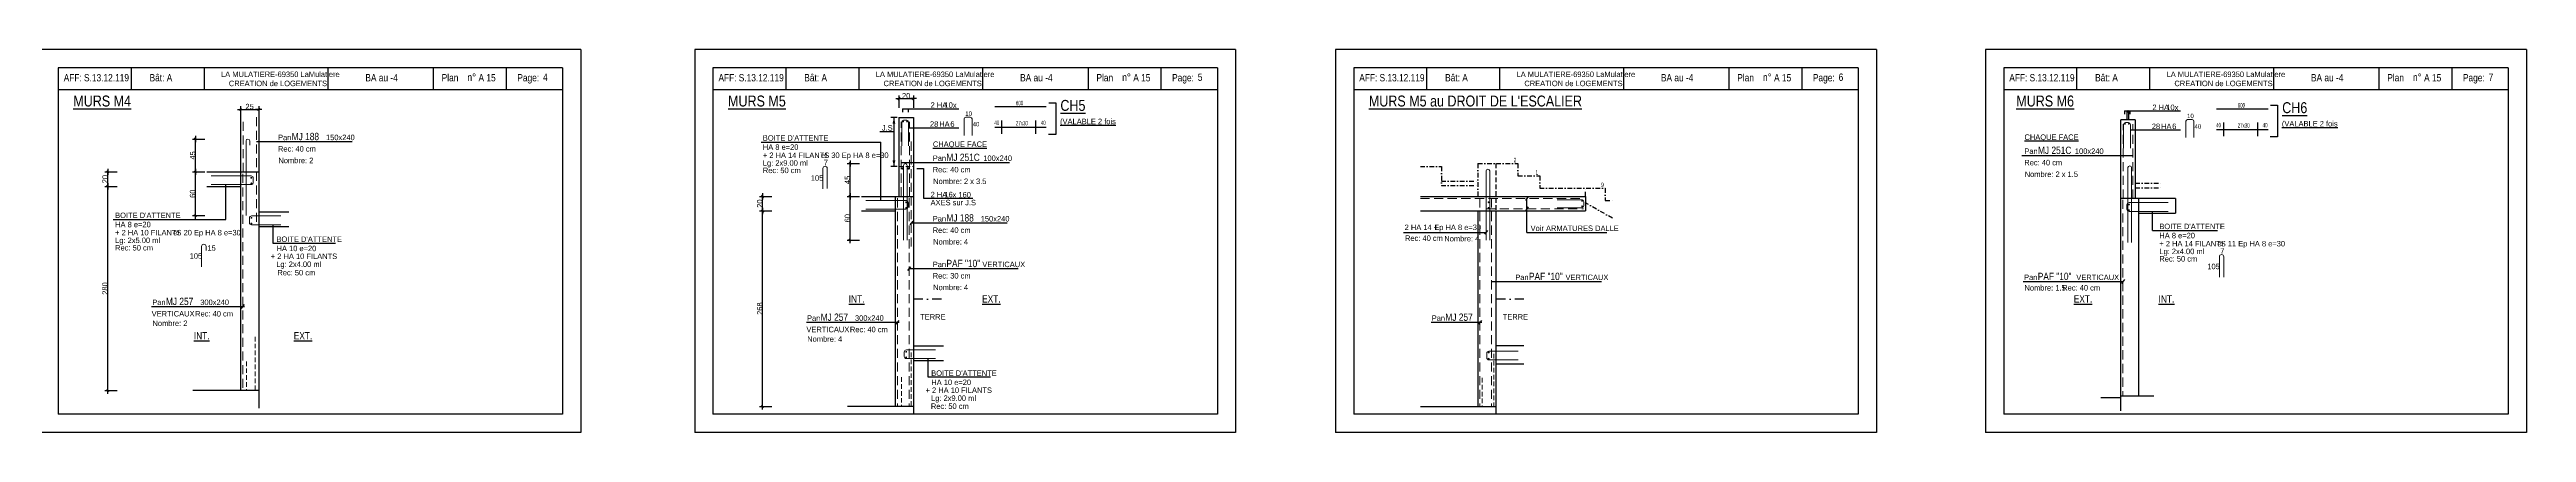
# Model space of a CAD drawing. Header units: metres. Extents: x -9927 to 45032, y -190416 to 12166.
# Drawn here: x 4442 to 11242, y -140200 to -139150 of the extents above; entities that cross this region are included whole.
import ezdxf
from ezdxf.enums import TextEntityAlignment as Align

# ---------------------------------------------------------------- set-up
doc = ezdxf.new("R2010")
doc.units = ezdxf.units.M
doc.header["$PDMODE"] = 65
for name, pattern in [('CACHE2', [0.1875, 0.125, -0.0625]), ('CACHEx2', [19.05, 12.7, -6.35]), ('TIRETPTX2', [50.8, 25.4, -12.7, 0, -12.7])]:
    doc.linetypes.add(name, pattern=pattern)
for name, color, linetype in [('01_cote_gen', 4, 'Continuous'), ('01_fenetres', 171, 'Continuous'), ('01_linteaux', 3, 'Continuous'), ('01_murs_coup', 5, 'Continuous'), ('01_poch_BN', 9, 'Continuous'), ('01_sem', 42, 'Continuous'), ('01_texte', 230, 'Continuous'), ('AA_COTES', 2, 'Continuous')]:
    doc.layers.add(name, color=color, linetype=linetype)
doc.styles.add('ARIAL NA', font='ARIALN.TTF')
doc.styles.add('STYLE2', font='ARIALN.TTF')
doc.dimstyles.new('JB25', dxfattribs={"dimscale": 0.1, "dimtxt": 150, "dimasz": 17, "dimexe": 0.1, "dimexo": 0.1, "dimgap": 0.09, "dimtad": 1, "dimdec": 1, "dimlfac": 0.5, "dimdsep": 46, "dimtxsty": 'STYLE2', "dimblk1": 'BOND_G', "dimblk2": 'BOND_D', "dimsah": 1, "dimcen": 1.5, "dimdle": 0.01, "dimse1": 1, "dimse2": 1, "dimclrd": 4, "dimclre": 2, "dimclrt": 5, "dimadec": 0, "dimazin": 0, "dimtfac": 2.333333, "dimtdec": 1, "dimtix": 1, "dimtmove": 2, "dimatfit": 3, "dimldrblk": 'BOND_G', "dimfxl": 1, "dimtolj": 1, "dimtzin": 0, "dimarcsym": 0})

# ---------------------------------------------------------------- blocks, each defined once
blk = doc.blocks.new('BOND_G')
at = {"layer": 'AA_COTES', "color": 0}
for p, q in [((5, 0), (-5, 0)), ((1.8, 1.8), (-1.8, -1.8)), ((0, -5), (0, 15))]:
    blk.add_line(p, q, dxfattribs=at)
blk = doc.blocks.new('BOND_D')
at = {"layer": 'AA_COTES', "color": 0}
for p, q in [((5, 0), (-5, 0)), ((-1.8, -1.8), (1.8, 1.8)), ((0, 5), (0, -15))]:
    blk.add_line(p, q, dxfattribs=at)
blk = doc.blocks.new('*D1268')
at = {"layer": '01_cote_gen', "color": 4, "lineweight": -2, "transparency": 16777216}
blk.add_line((4602.5, -139523.4), (4602.5, -139486.8), dxfattribs=at)
at = {"layer": 'DEFPOINTS', "color": 0, "lineweight": 0, "transparency": 16777216}
for p in [(4602.5, -139485.1), (4628, -139485.1), (4628, -139525.1)]:
    blk.add_point(p, dxfattribs=at)
at = {"layer": '01_cote_gen', "color": 4, "lineweight": -2, "transparency": 16777216, "xscale": 1.7, "yscale": 1.7, "zscale": 1.7}
for name, p, rotation in [('BOND_D', (4602.5, -139485.1), 90), ('BOND_G', (4602.5, -139525.1), 270)]:
    blk.add_blockref(name, p, dxfattribs=dict(at, rotation=rotation))
at = {"layer": '01_cote_gen', "color": 5, "lineweight": 0, "transparency": 16777216, "insert": (4594.9, -139505.1), "char_height": 15, "attachment_point": 5, "rotation": 90, "style": 'STYLE2'}
blk.add_mtext('\\A1;20', dxfattribs=at)
blk = doc.blocks.new('*D1269')
at = {"layer": '01_cote_gen', "color": 4, "lineweight": -2, "transparency": 16777216}
blk.add_line((4843, -139483.4), (4843, -139396.8), dxfattribs=at)
at = {"layer": 'DEFPOINTS', "color": 0, "lineweight": 0, "transparency": 16777216}
for p in [(4843, -139395.1), (4972.7, -139395.1), (4936.1, -139485.1)]:
    blk.add_point(p, dxfattribs=at)
at = {"layer": '01_cote_gen', "color": 4, "lineweight": -2, "transparency": 16777216, "xscale": 1.7, "yscale": 1.7, "zscale": 1.7}
for name, p, rotation in [('BOND_D', (4843, -139395.1), 90), ('BOND_G', (4843, -139485.1), 270)]:
    blk.add_blockref(name, p, dxfattribs=dict(at, rotation=rotation))
at = {"layer": '01_cote_gen', "color": 5, "lineweight": 0, "transparency": 16777216, "insert": (4835.4, -139440.1), "char_height": 15, "attachment_point": 5, "rotation": 90, "style": 'STYLE2'}
blk.add_mtext('\\A1;45', dxfattribs=at)
blk = doc.blocks.new('*D1270')
at = {"layer": '01_cote_gen', "color": 4, "lineweight": -2, "transparency": 16777216}
blk.add_line((4968.4, -139313.8), (5015, -139313.8), dxfattribs=at)
at = {"layer": 'DEFPOINTS', "color": 0, "lineweight": 0, "transparency": 16777216}
for p in [(4966.7, -139314.3), (5016.7, -139313.8), (5016.7, -139314.3)]:
    blk.add_point(p, dxfattribs=at)
at = {"layer": '01_cote_gen', "color": 4, "lineweight": -2, "transparency": 16777216, "xscale": 1.7, "yscale": 1.7, "zscale": 1.7, "rotation": 180}
blk.add_blockref('BOND_G', (4966.7, -139313.8), dxfattribs=at)
at = {"layer": '01_cote_gen', "color": 4, "lineweight": -2, "transparency": 16777216, "xscale": 1.7, "yscale": 1.7, "zscale": 1.7}
blk.add_blockref('BOND_D', (5016.7, -139313.8), dxfattribs=at)
at = {"layer": '01_cote_gen', "color": 5, "lineweight": 0, "transparency": 16777216, "insert": (4991.7, -139306.2), "char_height": 15, "attachment_point": 5, "style": 'STYLE2'}
blk.add_mtext('\\A1;25', dxfattribs=at)
blk = doc.blocks.new('*D1271')
at = {"layer": '01_cote_gen', "color": 4, "lineweight": -2, "transparency": 16777216}
blk.add_line((4843, -139603.4), (4843, -139486.8), dxfattribs=at)
at = {"layer": 'DEFPOINTS', "color": 0, "lineweight": 0, "transparency": 16777216}
for p in [(4843, -139485.1), (4986.4, -139485.1), (4977.2, -139605.1)]:
    blk.add_point(p, dxfattribs=at)
at = {"layer": '01_cote_gen', "color": 4, "lineweight": -2, "transparency": 16777216, "xscale": 1.7, "yscale": 1.7, "zscale": 1.7}
for name, p, rotation in [('BOND_D', (4843, -139485.1), 90), ('BOND_G', (4843, -139605.1), 270)]:
    blk.add_blockref(name, p, dxfattribs=dict(at, rotation=rotation))
at = {"layer": '01_cote_gen', "color": 5, "lineweight": 0, "transparency": 16777216, "insert": (4835.3, -139545.1), "char_height": 15, "attachment_point": 5, "rotation": 90, "style": 'STYLE2'}
blk.add_mtext('\\A1;60', dxfattribs=at)
blk = doc.blocks.new('*D1272')
at = {"layer": '01_cote_gen', "color": 4, "lineweight": -2, "transparency": 16777216}
blk.add_line((4602.5, -140083.4), (4602.5, -139526.8), dxfattribs=at)
at = {"layer": 'DEFPOINTS', "color": 0, "lineweight": 0, "transparency": 16777216}
for p in [(4602.5, -139525.1), (4874.2, -139525.1), (4836, -140085.1)]:
    blk.add_point(p, dxfattribs=at)
at = {"layer": '01_cote_gen', "color": 4, "lineweight": -2, "transparency": 16777216, "xscale": 1.7, "yscale": 1.7, "zscale": 1.7}
for name, p, rotation in [('BOND_D', (4602.5, -139525.1), 90), ('BOND_G', (4602.5, -140085.1), 270)]:
    blk.add_blockref(name, p, dxfattribs=dict(at, rotation=rotation))
at = {"layer": '01_cote_gen', "color": 5, "lineweight": 0, "transparency": 16777216, "insert": (4594.9, -139805.1), "char_height": 15, "attachment_point": 5, "rotation": 90, "style": 'STYLE2'}
blk.add_mtext('\\A1;280', dxfattribs=at)
blk = doc.blocks.new('*D1277')
at = {"layer": '01_cote_gen', "color": 4, "lineweight": -2, "transparency": 16777216}
blk.add_line((6400, -139590.6), (6400, -139554), dxfattribs=at)
at = {"layer": 'DEFPOINTS', "color": 0, "lineweight": 0, "transparency": 16777216}
for p in [(6400, -139552.3), (6425.5, -139552.3), (6425.5, -139592.3)]:
    blk.add_point(p, dxfattribs=at)
at = {"layer": '01_cote_gen', "color": 4, "lineweight": -2, "transparency": 16777216, "xscale": 1.7, "yscale": 1.7, "zscale": 1.7}
for name, p, rotation in [('BOND_D', (6400, -139552.3), 90), ('BOND_G', (6400, -139592.3), 270)]:
    blk.add_blockref(name, p, dxfattribs=dict(at, rotation=rotation))
at = {"layer": '01_cote_gen', "color": 5, "lineweight": 0, "transparency": 16777216, "insert": (6392.3, -139572.3), "char_height": 15, "attachment_point": 5, "rotation": 90, "style": 'STYLE2'}
blk.add_mtext('\\A1;20', dxfattribs=at)
blk = doc.blocks.new('*D1273')
at = {"layer": '01_cote_gen', "color": 4, "lineweight": -2, "transparency": 16777216}
blk.add_line((6640.4, -139550.6), (6640.4, -139464), dxfattribs=at)
at = {"layer": 'DEFPOINTS', "color": 0, "lineweight": 0, "transparency": 16777216}
for p in [(6640.4, -139462.3), (6770.1, -139462.3), (6733.5, -139552.3)]:
    blk.add_point(p, dxfattribs=at)
at = {"layer": '01_cote_gen', "color": 4, "lineweight": -2, "transparency": 16777216, "xscale": 1.7, "yscale": 1.7, "zscale": 1.7}
for name, p, rotation in [('BOND_D', (6640.4, -139462.3), 90), ('BOND_G', (6640.4, -139552.3), 270)]:
    blk.add_blockref(name, p, dxfattribs=dict(at, rotation=rotation))
at = {"layer": '01_cote_gen', "color": 5, "lineweight": 0, "transparency": 16777216, "insert": (6632.8, -139507.3), "char_height": 15, "attachment_point": 5, "rotation": 90, "style": 'STYLE2'}
blk.add_mtext('\\A1;45', dxfattribs=at)
blk = doc.blocks.new('*D1274')
at = {"layer": '01_cote_gen', "color": 4, "lineweight": -2, "transparency": 16777216}
blk.add_line((6775.8, -139284.3), (6812.4, -139284.3), dxfattribs=at)
at = {"layer": 'DEFPOINTS', "color": 0, "lineweight": 0, "transparency": 16777216}
for p in [(6774.1, -139284.7), (6814.1, -139284.3), (6814.1, -139284.7)]:
    blk.add_point(p, dxfattribs=at)
at = {"layer": '01_cote_gen', "color": 4, "lineweight": -2, "transparency": 16777216, "xscale": 1.7, "yscale": 1.7, "zscale": 1.7, "rotation": 180}
blk.add_blockref('BOND_G', (6774.1, -139284.3), dxfattribs=at)
at = {"layer": '01_cote_gen', "color": 4, "lineweight": -2, "transparency": 16777216, "xscale": 1.7, "yscale": 1.7, "zscale": 1.7}
blk.add_blockref('BOND_D', (6814.1, -139284.3), dxfattribs=at)
at = {"layer": '01_cote_gen', "color": 5, "lineweight": 0, "transparency": 16777216, "insert": (6794.1, -139276.6), "char_height": 15, "attachment_point": 5, "style": 'STYLE2'}
blk.add_mtext('\\A1;20', dxfattribs=at)
blk = doc.blocks.new('*D1275')
at = {"layer": '01_cote_gen', "color": 4, "lineweight": -2, "transparency": 16777216}
blk.add_line((6640.4, -139670.6), (6640.4, -139554), dxfattribs=at)
at = {"layer": 'DEFPOINTS', "color": 0, "lineweight": 0, "transparency": 16777216}
for p in [(6640.4, -139552.3), (6783.8, -139552.3), (6774.7, -139672.3)]:
    blk.add_point(p, dxfattribs=at)
at = {"layer": '01_cote_gen', "color": 4, "lineweight": -2, "transparency": 16777216, "xscale": 1.7, "yscale": 1.7, "zscale": 1.7}
for name, p, rotation in [('BOND_D', (6640.4, -139552.3), 90), ('BOND_G', (6640.4, -139672.3), 270)]:
    blk.add_blockref(name, p, dxfattribs=dict(at, rotation=rotation))
at = {"layer": '01_cote_gen', "color": 5, "lineweight": 0, "transparency": 16777216, "insert": (6632.8, -139612.3), "char_height": 15, "attachment_point": 5, "rotation": 90, "style": 'STYLE2'}
blk.add_mtext('\\A1;60', dxfattribs=at)
blk = doc.blocks.new('*D1276')
at = {"layer": '01_cote_gen', "color": 4, "lineweight": -2, "transparency": 16777216}
blk.add_line((6400, -140126.6), (6400, -139594), dxfattribs=at)
at = {"layer": 'DEFPOINTS', "color": 0, "lineweight": 0, "transparency": 16777216}
for p in [(6400, -139592.3), (6671.7, -139592.3), (6633.4, -140128.3)]:
    blk.add_point(p, dxfattribs=at)
at = {"layer": '01_cote_gen', "color": 4, "lineweight": -2, "transparency": 16777216, "xscale": 1.7, "yscale": 1.7, "zscale": 1.7}
for name, p, rotation in [('BOND_D', (6400, -139592.3), 90), ('BOND_G', (6400, -140128.3), 270)]:
    blk.add_blockref(name, p, dxfattribs=dict(at, rotation=rotation))
at = {"layer": '01_cote_gen', "color": 5, "lineweight": 0, "transparency": 16777216, "insert": (6392.3, -139860.3), "char_height": 15, "attachment_point": 5, "rotation": 90, "style": 'STYLE2'}
blk.add_mtext('\\A1;268', dxfattribs=at)

msp = doc.modelspace()

# ---------------------------------------------------------------- linework, layer by layer
at = {"layer": '01_fenetres', "ltscale": 30}
for p, q in [((4466.08, -139199.78), (4466.08, -140149.78)), ((4466.08, -139199.78), (4466.08, -140149.78)), ((4466.08, -139199.78), (4466.08, -140149.78)), ((5851.08, -139199.78), (4466.08, -139199.78)), ((4666.08, -139199.78), (4666.08, -139259.78)), ((4866.47, -139199.78), (4866.47, -139259.78)), ((5206.64, -139199.78), (5206.64, -139259.78)), ((5496.94, -139259.78), (5496.94, -139199.78)), ((5696.94, -139259.78), (5696.94, -139199.78)), ((5851.08, -139199.78), (5851.08, -140149.78)), ((6263.51, -139199.78), (6263.51, -140149.78)), ((6263.51, -139199.78), (6263.51, -140149.78)), ((6263.51, -139199.78), (6263.51, -140149.78)), ((7648.51, -139199.78), (6263.51, -139199.78)), ((6463.51, -139199.78), (6463.51, -139259.78)), ((6663.9, -139199.78), (6663.9, -139259.78)), ((7004.07, -139199.78), (7004.07, -139259.78)), ((7294.37, -139259.78), (7294.37, -139199.78)), ((7494.37, -139259.78), (7494.37, -139199.78)), ((7648.51, -139199.78), (7648.51, -140149.78)), ((8022.63, -139199.78), (8022.63, -140149.78)), ((8022.63, -139199.78), (8022.63, -140149.78)), ((8022.63, -139199.78), (8022.63, -140149.78)), ((9407.63, -139199.78), (8022.63, -139199.78)), ((8222.63, -139199.78), (8222.63, -139259.78)), ((8423.02, -139199.78), (8423.02, -139259.78)), ((8763.19, -139199.78), (8763.19, -139259.78)), ((9053.49, -139259.78), (9053.49, -139199.78)), ((9253.49, -139259.78), (9253.49, -139199.78)), ((9407.63, -139199.78), (9407.63, -140149.78)), ((9807.14, -139199.78), (9807.14, -140149.78)), ((9807.14, -139199.78), (9807.14, -140149.78)), ((9807.14, -139199.78), (9807.14, -140149.78)), ((11192.14, -139199.78), (9807.14, -139199.78)), ((10007.14, -139199.78), (10007.14, -139259.78)), ((10207.53, -139199.78), (10207.53, -139259.78)), ((10547.71, -139199.78), (10547.71, -139259.78)), ((10838.01, -139259.78), (10838.01, -139199.78)), ((11038.01, -139259.78), (11038.01, -139199.78)), ((11192.14, -139199.78), (11192.14, -140149.78)), ((5851.08, -139259.78), (4466.08, -139259.78)), ((7648.51, -139259.78), (6263.51, -139259.78)), ((9407.63, -139259.78), (8022.63, -139259.78)), ((11192.14, -139259.78), (9807.14, -139259.78)), ((5851.08, -140149.78), (4466.08, -140149.78)), ((7648.51, -140149.78), (6263.51, -140149.78)), ((9407.63, -140149.78), (8022.63, -140149.78)), ((11192.14, -140149.78), (9807.14, -140149.78))]:
    msp.add_line(p, q, dxfattribs=at)
at = {"layer": '01_linteaux', "linetype": 'Continuous'}
for p, q in [((7037.1, -139305.67), (7178.84, -139305.67)), ((10391.29, -139311.91), (10533.02, -139311.91)), ((7037.1, -139362.85), (7178.84, -139362.85)), ((7057.05, -139380.71), (7057.05, -139343.94)), ((7150.49, -139380.71), (7150.49, -139343.94)), ((10391.29, -139369.09), (10533.02, -139369.09)), ((10411.24, -139386.95), (10411.24, -139350.18)), ((10504.68, -139386.95), (10504.68, -139350.18))]:
    msp.add_line(p, q, dxfattribs=at)
at = {"layer": '01_linteaux'}
for p, q in [((10146.29, -139342.56), (10146.29, -139320.79)), ((10150.29, -139342.56), (10150.29, -139320.79))]:
    msp.add_line(p, q, dxfattribs=at)
at = {"layer": '01_linteaux', "linetype": 'TIRETPTX2', "ltscale": 0.5}
for p, q in [((8205.6, -139470.32), (8263.27, -139470.32)), ((8263.27, -139470.32), (8263.27, -139522.32)), ((8263.27, -139510.32), (8363.27, -139510.32)), ((8263.27, -139522.32), (8363.27, -139522.32)), ((8363.27, -139462.32), (8473.27, -139462.32)), ((8363.27, -139462.32), (8363.27, -139552.32)), ((8473.27, -139462.32), (8473.27, -139496.32)), ((8473.27, -139496.32), (8533.27, -139496.32)), ((8533.27, -139496.32), (8533.27, -139530.32)), ((10168.29, -139516.56, -3.27), (10244.22, -139516.56, 0.26)), ((10168.29, -139528.56, -3.37), (10244.22, -139528.56, -3.37)), ((8533.27, -139530.32), (8713.27, -139530.32)), ((8659.27, -139552.32), (8659.27, -139530.32)), ((8733.5, -139612.25), (8659.27, -139570.43)), ((8713.27, -139530.32), (8713.27, -139564.12)), ((8713.27, -139564.12), (8733.5, -139564.12))]:
    msp.add_line(p, q, dxfattribs=at)
at = {"layer": '01_linteaux', "linetype": 'CACHEx2'}
msp.add_line((8413.27, -139462.32), (8413.27, -139592.32), dxfattribs=at)
at = {"layer": '01_linteaux', "linetype": 'TIRETPTX2'}
for p, q in [((6890.81, -139834.32), (6814.11, -139834.32)), ((8489.97, -139834.32), (8413.27, -139834.32))]:
    msp.add_line(p, q, dxfattribs=at)
at = {"layer": '01_linteaux'}
msp.add_circle((10148.29, -139319.15), 2.59, dxfattribs=at)
at = {"layer": '01_murs_coup'}
for p, q in [((4966.68, -139314.28), (4966.68, -139485.06)), ((5016.68, -139314.28), (5016.68, -140133.34)), ((6774.11, -139336.32), (6814.11, -139336.32)), ((6774.11, -139336.32), (6774.11, -139552.32)), ((6814.11, -139336.32), (6814.11, -140149.78)), ((10168.29, -139342.56), (10128.29, -139342.56)), ((10128.29, -139598.56), (10128.29, -139342.56)), ((10168.29, -139342.56), (10168.29, -139558.56)), ((4874.25, -139485.06), (5016.68, -139485.06)), ((4874.25, -139525.06), (4966.68, -139525.06)), ((4966.68, -139485.06), (4966.68, -140085.06)), ((5016.68, -139595.06), (5099.31, -139595.06)), ((6671.68, -139552.32), (6814.11, -139552.32)), ((6671.68, -139592.32), (6764.11, -139592.32)), ((6764.11, -139552.32), (6764.11, -140128.32)), ((8205.6, -139552.32), (8659.27, -139552.32)), ((8205.6, -139592.32), (8413.27, -139592.32)), ((8363.27, -139592.32), (8363.27, -140128.32)), ((8413.27, -139592.32), (8413.27, -139962.32)), ((8413.27, -139592.32), (8659.27, -139592.32)), ((8659.27, -139552.32), (8659.27, -139592.32)), ((10278.23, -139558.56), (10128.29, -139558.56)), ((10178.29, -140100.56), (10178.29, -139558.56)), ((5016.68, -139635.06), (5099.31, -139635.06)), ((10128.29, -140100.56), (10128.29, -139598.56)), ((10178.29, -139598.56), (10278.23, -139598.56)), ((6814.11, -139962.32), (6896.74, -139962.32)), ((6814.11, -140002.32), (6896.74, -140002.32)), ((8413.27, -139962.32), (8413.27, -140149.78)), ((8489.97, -139962.32), (8413.27, -139962.32)), ((8489.97, -140012.32), (8413.27, -140012.32)), ((5016.68, -140085.06), (4836, -140085.06)), ((6814.11, -140128.32), (6633.43, -140128.32)), ((8205.6, -140128.32), (8413.27, -140128.32)), ((10128.29, -140104.56), (10073.84, -140104.56)), ((10219.51, -140100.56), (10128.19, -140100.56)), ((10128.19, -140140.95), (10128.19, -140100.56))]:
    msp.add_line(p, q, dxfattribs=at)
at = {"layer": '01_poch_BN'}
msp.add_line((10278.23, -139558.56), (10278.23, -139598.56), dxfattribs=at)
at = {"layer": '01_sem', "color": 2, "linetype": 'CACHE2', "lineweight": 0, "ltscale": 200}
for p, q in [((4973.92, -139485.06), (4973.92, -139342.11)), ((6780.48, -139552.32), (6780.48, -139347.75)), ((6802.82, -139552.32), (6802.82, -139347.75)), ((10134.67, -139558.56), (10134.67, -139353.99)), ((10161.43, -139558.56), (10161.43, -139353.99))]:
    msp.add_line(p, q, dxfattribs=at)
at = {"layer": '01_sem', "color": 5, "linetype": 'CACHE2', "lineweight": 0, "ltscale": 200}
for p, q in [((5010.68, -139335.06), (5010.68, -139635.06)), ((6808.11, -139402.32), (6808.11, -139702.32)), ((4972.68, -139490.39), (4972.68, -140085.06)), ((6770.11, -139557.65), (6770.11, -140128.32)), ((6802.16, -139557.65), (6802.16, -140128.32)), ((8205.6, -139558.32), (8653.27, -139558.32)), ((8369.27, -139557.65), (8369.27, -140128.32)), ((8386.38, -139586.32), (8653.27, -139586.32)), ((8401.32, -139557.65), (8401.32, -140128.32)), ((10134.29, -139561.94), (10134.29, -140100.56))]:
    msp.add_line(p, q, dxfattribs=at)
at = {"layer": '01_sem', "color": 2, "lineweight": 0, "ltscale": 7}
for p, q in [((6781.88, -139348.75), (6781.88, -139413.75)), ((6786.88, -139343.75), (6795.66, -139343.75)), ((6800.66, -139348.75), (6800.66, -139413.75)), ((6952.96, -139340.09), (6952.96, -139385.01)), ((6957.76, -139335.29), (6970.13, -139335.29)), ((6974.93, -139340.09), (6974.93, -139385.01)), ((10136.07, -139354.99), (10136.07, -139419.99)), ((10141.07, -139349.99), (10149.84, -139349.99)), ((10154.84, -139354.99), (10154.84, -139419.99)), ((10307.14, -139346.33), (10307.14, -139391.25)), ((10311.94, -139341.53), (10324.31, -139341.53)), ((10329.11, -139346.33), (10329.11, -139391.25)), ((4982, -139400.06), (4982, -139605.06)), ((4992, -139400.06), (4992, -139412.36)), ((4995.89, -139496.06), (4886.35, -139496.06)), ((4995.89, -139520.06), (4886.35, -139520.06)), ((5001.89, -139502.06), (5001.89, -139514.06)), ((6565.33, -139475.72), (6565.33, -139531.86)), ((6577.33, -139475.72), (6577.33, -139530.59)), ((6786.79, -139467.32), (6786.79, -139672.32)), ((6796.79, -139467.32), (6796.79, -139672.32)), ((8385.95, -139482.75), (8385.95, -139672.32)), ((8395.95, -139482.75), (8395.95, -139672.32)), ((10148.01, -139473.56), (10148.01, -139678.56)), ((10158.01, -139473.56), (10158.01, -139678.56)), ((6793.32, -139563.32), (6683.78, -139563.32)), ((6793.32, -139587.32), (6683.78, -139587.32)), ((6799.32, -139569.32), (6799.32, -139581.32)), ((8648.16, -139561.47), (8581.54, -139561.47)), ((8648.16, -139583.61), (8581.54, -139583.61)), ((8654.16, -139567.47), (8654.16, -139577.61)), ((10145.48, -139575.56), (10145.48, -139587.56)), ((10151.48, -139569.56), (10258.29, -139569.56)), ((10151.48, -139593.56), (10258.29, -139593.56)), ((4991.24, -139612.06), (4991.24, -139624.06)), ((4997.24, -139606.06), (5077.61, -139606.06)), ((4997.24, -139630.06), (5077.61, -139630.06)), ((4859.99, -139689.59), (4859.99, -139745.74)), ((4871.99, -139689.59), (4871.99, -139700.8)), ((10399.03, -139718.21), (10399.03, -139774.36)), ((10411.03, -139718.21), (10411.03, -139774.36)), ((6788.67, -139979.32), (6788.67, -139991.32)), ((6794.67, -139973.32), (6875.04, -139973.32)), ((6794.67, -139997.32), (6875.04, -139997.32)), ((8387.83, -139983.04), (8387.83, -139995.04)), ((8393.83, -139977.04), (8474.2, -139977.04)), ((8393.83, -140001.04), (8474.2, -140001.04))]:
    msp.add_line(p, q, dxfattribs=at)
at = {"layer": '01_sem', "color": 2, "linetype": 'CACHE2', "lineweight": 0, "ltscale": 100}
msp.add_line((6774.11, -139470.32), (6814.11, -139470.32), dxfattribs=at)
at = {"layer": '01_sem', "color": 2, "linetype": 'CACHEx2', "lineweight": 0}
for p, q in [((5007.28, -139937.4), (5007.28, -140085.06)), ((4983.38, -140005.06), (4983.38, -140085.06)), ((6808.11, -139980.66), (6808.11, -140128.32)), ((8407.27, -139984.38), (8407.27, -140128.32)), ((6780.82, -140048.32), (6780.82, -140128.32)), ((8374.93, -140050.05), (8374.93, -140128.32))]:
    msp.add_line(p, q, dxfattribs=at)
at = {"layer": '01_sem', "color": 2, "lineweight": 0, "ltscale": 7, "const_width": 2.5, "flags": 128}
for points in [[(6784.45, -139347.15, 1), (6786.95, -139347.15, 1)], [(6795.26, -139347.15, 1), (6797.76, -139347.15, 1)], [(10138.64, -139353.39, 1), (10141.14, -139353.39, 1)], [(10149.44, -139353.39, 1), (10151.94, -139353.39, 1)], [(4997.62, -139501.38, -1), (4995.12, -139501.38, -1)], [(4997.69, -139516.71, -1), (4995.19, -139516.71, -1)], [(6795.05, -139568.65, -1), (6792.55, -139568.65, -1)], [(6795.12, -139583.98, -1), (6792.62, -139583.98, -1)], [(8394.21, -139568.65, -1), (8391.71, -139568.65, -1)], [(8394.28, -139583.98, -1), (8391.78, -139583.98, -1)], [(8649.71, -139566.11, -1), (8649.71, -139563.61, -1)], [(8649.71, -139581.03, -1), (8649.71, -139578.53, -1)], [(10149.68, -139590.22, 1), (10152.18, -139590.22, 1)], [(10149.75, -139574.89, 1), (10152.25, -139574.89, 1)], [(4995.44, -139626.71, 1), (4997.94, -139626.71, 1)], [(4995.51, -139611.38, 1), (4998.01, -139611.38, 1)], [(6792.87, -139993.98, 1), (6795.37, -139993.98, 1)], [(6792.94, -139978.65, 1), (6795.44, -139978.65, 1)], [(8392.03, -139997.69, 1), (8394.53, -139997.69, 1)], [(8392.1, -139980.64, 1), (8394.6, -139980.64, 1)]]:
    msp.add_lwpolyline(points, format="xyb", close=True, dxfattribs=at)
at = {"layer": '01_sem', "color": 2, "lineweight": 0, "ltscale": 7}
for centre, radius, start, end in [((6786.88, -139348.75), 5, 90, 180), ((6795.66, -139348.75), 5, 0, 90), ((6957.76, -139340.09), 4.8, 90, 180), ((6970.13, -139340.09), 4.8, 0, 90), ((10141.07, -139354.99), 5, 90, 180), ((10149.84, -139354.99), 5, 0, 90), ((10311.94, -139346.33), 4.8, 90, 180), ((10324.31, -139346.33), 4.8, 0, 90), ((4987, -139400.06), 5, 90, 180), ((4987, -139400.06), 5, 0, 90), ((4995.89, -139502.06), 6, 0, 90), ((4995.89, -139514.06), 6, 270, 0), ((6571.33, -139475.72), 6, 90, 180), ((6571.33, -139475.72), 6, 0, 90), ((6791.79, -139467.32), 5, 90, 180), ((6791.79, -139467.32), 5, 0, 90), ((8390.95, -139482.75), 5, 90, 180), ((8390.95, -139482.75), 5, 0, 90), ((10153.01, -139473.56), 5, 90, 180), ((10153.01, -139473.56), 5, 0, 90), ((6793.32, -139569.32), 6, 0, 90), ((6793.32, -139581.32), 6, 270, 0), ((8648.16, -139567.47), 6, 0, 90), ((8648.16, -139577.61), 6, 270, 0), ((10151.48, -139575.56), 6, 90, 180), ((10151.48, -139587.56), 6, 180, 270), ((4997.24, -139612.06), 6, 90, 180), ((4997.24, -139624.06), 6, 180, 270), ((4865.99, -139689.59), 6, 90, 180), ((4865.99, -139689.59), 6, 0, 90), ((10405.03, -139718.21), 6, 90, 180), ((10405.03, -139718.21), 6, 0, 90), ((6794.67, -139979.32), 6, 90, 180), ((6794.67, -139991.32), 6, 180, 270), ((8393.83, -139983.04), 6, 90, 180), ((8393.83, -139995.04), 6, 180, 270)]:
    msp.add_arc(centre, radius, start, end, dxfattribs=at)
at = {"layer": '01_texte', "ltscale": 30}
for p, q in [((5901.08, -139149.78), (4416.08, -139149.78)), ((5901.08, -139149.78), (5901.08, -140199.78)), ((6213.51, -139149.78), (6213.51, -140199.78)), ((7698.51, -139149.78), (6213.51, -139149.78)), ((7698.51, -139149.78), (7698.51, -140199.78)), ((7972.63, -139149.78), (7972.63, -140199.78)), ((9457.63, -139149.78), (7972.63, -139149.78)), ((9457.63, -139149.78), (9457.63, -140199.78)), ((9757.14, -139149.78), (9757.14, -140199.78)), ((11242.14, -139149.78), (9757.14, -139149.78)), ((11242.14, -139149.78), (11242.14, -140199.78)), ((5901.08, -140199.78), (4416.08, -140199.78)), ((7698.51, -140199.78), (6213.51, -140199.78)), ((9457.63, -140199.78), (7972.63, -140199.78)), ((11242.14, -140199.78), (9757.14, -140199.78))]:
    msp.add_line(p, q, dxfattribs=at)
at = {"layer": '01_texte'}
for p, q in [((6784.12, -139311.96), (6938.61, -139311.96)), ((6784.12, -139311.96), (6784.12, -139321.06)), ((6799.29, -139311.96), (6799.29, -139321.06)), ((7185.72, -139296), (7204.8, -139296)), ((7204.8, -139296), (7204.8, -139383.04)), ((10138.3, -139318.2), (10292.8, -139318.2)), ((10138.3, -139318.2), (10138.3, -139327.3)), ((10153.47, -139318.2), (10153.47, -139327.3)), ((10539.9, -139302.24), (10558.98, -139302.24)), ((10558.98, -139302.24), (10558.98, -139389.28)), ((6760.51, -139375.02), (6722.22, -139375.02)), ((6768.98, -139336.32), (6752.04, -139336.32)), ((6760.51, -139336.32), (6760.51, -139470.32)), ((6800.66, -139364.01), (6938.44, -139364.01)), ((7204.8, -139383.04), (7184.4, -139383.04)), ((10154.84, -139370.25), (10292.63, -139370.25)), ((10558.98, -139389.28), (10538.58, -139389.28)), ((5010.68, -139402.31), (5273.66, -139402.31)), ((6395.64, -139403.57), (6724.19, -139403.57)), ((6724.19, -139563.32), (6724.19, -139403.57)), ((6780.48, -139459.43), (7078.15, -139459.43)), ((9856.75, -139440.1), (10161.43, -139440.1)), ((4926.76, -139615.77), (4926.76, -139520.06)), ((6768.98, -139470.32), (6752.04, -139470.32)), ((6823.36, -139475.98), (6841.26, -139475.98)), ((6841.26, -139475.98), (6841.26, -139557.44)), ((6841.26, -139557.44), (6976.64, -139557.44)), ((8502.01, -139553.05), (8493.82, -139563.6)), ((8502.01, -139581.05), (8493.82, -139591.6)), ((8497.91, -139651.2), (8497.91, -139558.32)), ((10215.17, -139646.07), (10215.17, -139593.56)), ((4617.47, -139615.77), (4926.76, -139615.77)), ((5056.59, -139681.34), (5056.59, -139630.06)), ((6812.16, -139620.12), (6803.97, -139630.67)), ((6808.11, -139625.4), (7071.09, -139625.4)), ((8159.38, -139651.2), (8385.95, -139651.2)), ((8390.05, -139645.92), (8381.85, -139656.47)), ((8497.91, -139651.2), (8717.5, -139651.2)), ((10215.17, -139646.07), (10393.62, -139646.07)), ((5227.82, -139681.34), (5056.59, -139681.34)), ((6806.26, -139745.25), (6798.07, -139755.79)), ((6802.21, -139750.52), (7101.93, -139750.52)), ((8401.37, -139785.99), (8702.93, -139785.99)), ((9860.68, -139785.63), (10134.29, -139786)), ((10138.35, -139780.72), (10130.15, -139791.27)), ((4722.67, -139854.58), (4977.4, -139854.58)), ((4976.73, -139849.3), (4968.54, -139859.85)), ((6520.1, -139897.85), (6774.84, -139897.85)), ((6774.16, -139892.57), (6765.97, -139903.12)), ((8234.96, -139897.85), (8374, -139897.85)), ((8373.32, -139892.57), (8365.13, -139903.12)), ((6854.02, -140048.61), (6854.02, -139997.32)), ((7025.25, -140048.61), (6854.02, -140048.61))]:
    msp.add_line(p, q, dxfattribs=at)
at = {"layer": '01_texte', "const_width": 3, "flags": 128}
for points in [[(6782.25, -139475.86, 1), (6785.25, -139475.86, 1)], [(6798.38, -139475.74, 1), (6801.38, -139475.74, 1)]]:
    msp.add_lwpolyline(points, format="xyb", close=True, dxfattribs=at)
at = {"layer": '01_texte'}
for points in [[(6760.51, -139336.32), (6756.69, -139352.68), (6760.51, -139352.68)], [(6760.51, -139336.32), (6764.33, -139352.68), (6760.51, -139352.68)], [(6760.51, -139470.32), (6756.69, -139453.97), (6760.51, -139453.97)], [(6760.51, -139470.32), (6764.33, -139453.97), (6760.51, -139453.97)]]:
    msp.add_solid(points, dxfattribs=at)

# ---------------------------------------------------------------- texts
for s, height, style, p in [('AFF:', 20, 'STYLE2', (4481.37, -139236.93)), ('S.13.12.119', 20, 'STYLE2', (4537.04, -139236.93)), ('Bât: A', 20, 'STYLE2', (4717.01, -139236.93)), ('LA MULATIERE-69350 LaMulatiere', 15, 'STYLE2', (4913.17, -139225.06)), ('CREATION de LOGEMENTS', 15, 'STYLE2', (4934.65, -139250.06)), ('BA au -4', 20, 'STYLE2', (5309.47, -139236.93)), ('Plan', 20, 'STYLE2', (5518.99, -139236.93)), ('n%%D', 20, 'STYLE2', (5589.67, -139235.49)), ('A 15', 20, 'STYLE2', (5620.02, -139236.93)), ('Page:', 20, 'STYLE2', (5726.66, -139236.93)), ('4', 20, 'STYLE2', (5797.34, -139235.49)), ('AFF:', 20, 'STYLE2', (6278.8, -139236.93)), ('S.13.12.119', 20, 'STYLE2', (6334.47, -139236.93)), ('Bât: A', 20, 'STYLE2', (6514.44, -139236.93)), ('LA MULATIERE-69350 LaMulatiere', 15, 'STYLE2', (6710.6, -139225.06)), ('CREATION de LOGEMENTS', 15, 'STYLE2', (6732.08, -139250.06)), ('BA au -4', 20, 'STYLE2', (7106.9, -139236.93)), ('Plan', 20, 'STYLE2', (7316.42, -139236.93)), ('n%%D', 20, 'STYLE2', (7387.1, -139235.49)), ('A 15', 20, 'STYLE2', (7417.45, -139236.93)), ('Page:', 20, 'STYLE2', (7524.09, -139236.93)), ('5', 20, 'STYLE2', (7594.77, -139235.49)), ('AFF:', 20, 'STYLE2', (8037.92, -139236.93)), ('S.13.12.119', 20, 'STYLE2', (8093.59, -139236.93)), ('Bât: A', 20, 'STYLE2', (8273.56, -139236.93)), ('LA MULATIERE-69350 LaMulatiere', 15, 'STYLE2', (8469.72, -139225.06)), ('CREATION de LOGEMENTS', 15, 'STYLE2', (8491.2, -139250.06)), ('BA au -4', 20, 'STYLE2', (8866.02, -139236.93)), ('Plan', 20, 'STYLE2', (9075.54, -139236.93)), ('n%%D', 20, 'STYLE2', (9146.22, -139235.49)), ('A 15', 20, 'STYLE2', (9176.57, -139236.93)), ('Page:', 20, 'STYLE2', (9283.21, -139236.93)), ('6', 20, 'STYLE2', (9353.89, -139235.49)), ('AFF:', 20, 'STYLE2', (9822.44, -139236.93)), ('S.13.12.119', 20, 'STYLE2', (9878.1, -139236.93)), ('Bât: A', 20, 'STYLE2', (10058.08, -139236.93)), ('LA MULATIERE-69350 LaMulatiere', 15, 'STYLE2', (10254.23, -139225.06)), ('CREATION de LOGEMENTS', 15, 'STYLE2', (10275.71, -139250.06)), ('BA au -4', 20, 'STYLE2', (10650.53, -139236.93)), ('Plan', 20, 'STYLE2', (10860.05, -139236.93)), ('n%%D', 20, 'STYLE2', (10930.74, -139235.49)), ('A 15', 20, 'STYLE2', (10961.08, -139236.93)), ('Page:', 20, 'STYLE2', (11067.72, -139236.93)), ('7', 20, 'STYLE2', (11138.41, -139235.49)), ('%%UMURS M4', 30, 'STYLE2', (4507.71, -139305.86)), ('%%UMURS M5', 30, 'STYLE2', (6305.14, -139305.86)), ('2 HA', 15, 'STYLE2', (6861.11, -139309.51)), ('10', 15, 'STYLE2', (6899.28, -139309.51)), ('10', 12, 'STYLE2', (6956.34, -139331.51)), ('%%UCH5', 30, 'STYLE2', (7217.51, -139317.89)), ("%%UMURS M5 au DROIT DE L'ESCALIER", 30, 'STYLE2', (8064.26, -139305.86)), ('%%UMURS M6', 30, 'STYLE2', (9841.61, -139305.86)), ('2 HA', 15, 'STYLE2', (10215.3, -139315.75)), ('10', 15, 'STYLE2', (10253.46, -139315.75)), ('10', 12, 'STYLE2', (10310.52, -139337.75)), ('%%UCH6', 30, 'STYLE2', (10571.7, -139324.13)), (' Pan    ', 15, 'STYLE2', (5063.91, -139398.19)), ('MJ 188', 20, 'STYLE2', (5107.14, -139398.19)), ('150x240', 15, 'STYLE2', (5201.36, -139398.19)), ("BOITE D'ATTENTE", 15, 'STYLE2', (6400.64, -139399.69)), (' J.S', 15, 'STYLE2', (6721.59, -139371.89)), ('28', 15, 'STYLE2', (6859.44, -139361.56)), ('HA', 15, 'STYLE2', (6884.88, -139361.56)), ('6', 15, 'STYLE2', (6915.37, -139361.56)), ('40', 12, 'STYLE2', (6976.75, -139360.35)), ('%%U(VALABLE 2 fois', 15, 'STYLE2', (7216.56, -139354.37)), ('%%UCHAQUE FACE', 15, 'STYLE2', (9864.08, -139397.5)), ('28', 15, 'STYLE2', (10213.62, -139367.8)), ('HA', 15, 'STYLE2', (10239.07, -139367.8)), ('6', 15, 'STYLE2', (10269.55, -139367.8)), ('40', 12, 'STYLE2', (10330.94, -139366.59)), ('%%U(VALABLE 2 fois', 15, 'STYLE2', (10570.74, -139360.61)), ('Rec: 40 cm', 15, 'STYLE2', (5069.55, -139429.47)), ('Nombre: 2', 15, 'STYLE2', (5070.7, -139461.38)), ('+ 2 HA 14 FILANTS', 15, 'STYLE2', (6400.64, -139447.14)), ('HA 8 e=20', 15, 'STYLE2', (6400.64, -139424.84)), ('Lg: 2x9.00 ml', 15, 'STYLE2', (6400.64, -139468.28)), ('et  30 Ep HA 8 e=30', 15, 'STYLE2', (6559.92, -139447.14)), ('7', 15, 'STYLE2', (6567.88, -139467.12)), ('%%UCHAQUE FACE', 15, 'STYLE2', (6867.47, -139416.83)), (' Pan    ', 15, 'STYLE2', (6861.34, -139455.31)), ('MJ 251C', 20, 'STYLE2', (6904.57, -139455.31)), ('100x240', 15, 'STYLE2', (7005.85, -139455.31)), (' Pan    ', 15, 'STYLE2', (9857.95, -139435.98)), ('Rec: 40 cm', 15, 'STYLE2', (9863.59, -139467.26)), ('MJ 251C', 20, 'STYLE2', (9901.18, -139435.98)), ('100x240', 15, 'STYLE2', (10002.46, -139435.98)), ('Rec: 50 cm', 15, 'STYLE2', (6400.64, -139488.57)), ('105', 15, 'STYLE2', (6532.35, -139509.6)), ('Rec: 40 cm', 15, 'STYLE2', (6866.98, -139486.59)), ('Nombre: 2 x 3.5', 15, 'STYLE2', (6868.13, -139518.5)), ('Nombre: 2 x 1.5', 15, 'STYLE2', (9864.74, -139499.17)), ("BOITE D'ATTENTE", 15, 'STYLE2', (4622.46, -139611.9)), ('AXES sur J.S', 15, 'STYLE2', (6861.11, -139576.88)), ('2 HA', 15, 'STYLE2', (6861.11, -139554.98)), ('16', 15, 'STYLE2', (6899.28, -139554.98)), ('+ 2 HA 10 FILANTS', 15, 'STYLE2', (4622.46, -139659.35)), ('HA 8 e=20', 15, 'STYLE2', (4622.46, -139637.05)), ('Lg: 2x5.00 ml', 15, 'STYLE2', (4622.46, -139680.48)), ('et  20 Ep HA 8 e=30', 15, 'STYLE2', (4781.75, -139659.35)), ("BOITE D'ATTENTE", 15, 'STYLE2', (5065.35, -139677.47)), (' Pan    ', 15, 'STYLE2', (6861.34, -139621.28)), ('Rec: 40 cm', 15, 'STYLE2', (6866.98, -139652.56)), ('MJ 188', 20, 'STYLE2', (6904.57, -139621.28)), ('150x240', 15, 'STYLE2', (6998.79, -139621.28)), (' 2 HA 14 + ', 15, 'STYLE2', (8156.76, -139644.8)), ('Rec: 40 cm', 15, 'STYLE2', (8163.52, -139674.58)), (' Ep HA 8 e=30', 15, 'STYLE2', (8238.03, -139644.8)), ('Nombre: 4', 15, 'STYLE2', (8271.46, -139675.83)), ('Voir ARMATURES DALLE', 15, 'STYLE2', (8508.29, -139647.4)), ("BOITE D'ATTENTE", 15, 'STYLE2', (10234.34, -139642.19)), ('HA 8 e=20', 15, 'STYLE2', (10234.34, -139667.34)), ('Rec: 50 cm', 15, 'STYLE2', (4622.46, -139700.77)), ('105', 15, 'STYLE2', (4827.02, -139723.47)), ('15', 15, 'STYLE2', (4875.86, -139701.41)), ('+ 2 HA 10 FILANTS', 15, 'STYLE2', (5049.84, -139724.24)), ('Lg: 2x4.00 ml', 15, 'STYLE2', (5064.89, -139746.06)), ('HA 10 e=20', 15, 'STYLE2', (5065.65, -139702.62)), (' Pan    ', 15, 'STYLE2', (6861.34, -139746.4)), ('Nombre: 4', 15, 'STYLE2', (6868.13, -139684.47)), ('PAF "10"', 20, 'STYLE2', (6904.57, -139746.4)), ('VERTICAUX', 15, 'STYLE2', (7003.11, -139746.4)), ('+ 2 HA 14 FILANTS', 15, 'STYLE2', (10234.34, -139689.64)), ('Lg: 2x4.00 ml', 15, 'STYLE2', (10234.34, -139710.78)), ('Rec: 50 cm', 15, 'STYLE2', (10234.34, -139731.07)), ('et  11 Ep HA 8 e=30', 15, 'STYLE2', (10393.62, -139689.64)), ('7', 15, 'STYLE2', (10401.59, -139709.62)), ('Rec: 50 cm', 15, 'STYLE2', (5067.91, -139769.08)), ('Rec: 30 cm', 15, 'STYLE2', (6866.98, -139777.68)), ('Nombre: 4', 15, 'STYLE2', (6868.13, -139809.59)), (' Pan    ', 15, 'STYLE2', (8460.5, -139781.88)), ('PAF "10"', 20, 'STYLE2', (8503.73, -139781.88)), ('VERTICAUX', 15, 'STYLE2', (8604.11, -139781.88)), (' Pan    ', 15, 'STYLE2', (9857.27, -139781.88)), ('Nombre: 1.5', 15, 'STYLE2', (9864.14, -139810.76)), ('PAF "10"', 20, 'STYLE2', (9900.5, -139781.88)), ('Rec: 40 cm', 15, 'STYLE2', (9967.71, -139810.61)), ('VERTICAUX', 15, 'STYLE2', (10006.28, -139781.88)), ('105', 15, 'STYLE2', (10366.05, -139752.1)), ('VERTICAUX', 15, 'STYLE2', (4722.83, -139881.74)), (' Pan    ', 15, 'STYLE2', (4718.67, -139850.46)), ('MJ 257 ', 20, 'STYLE2', (4761.9, -139850.46)), ('Rec: 40 cm', 15, 'STYLE2', (4842.13, -139881.74)), ('300x240', 15, 'STYLE2', (4856.13, -139850.46)), ('%%UINT.', 20, 'STYLE2', (6636.3, -139843.7)), ('%%UEXT.', 20, 'STYLE2', (7002.55, -139843.7)), ('%%UEXT.', 20, 'STYLE2', (9999.42, -139843.7)), ('%%UINT.', 20, 'STYLE2', (10232.29, -139843.7)), ('Nombre: 2', 15, 'STYLE2', (4725.03, -139907.95)), ('%%UINT.', 20, 'STYLE2', (4838.59, -139944.79)), ('%%UEXT.', 20, 'STYLE2', (5112.89, -139944.79)), ('VERTICAUX', 15, 'STYLE2', (6520.26, -139925.01)), (' Pan    ', 15, 'STYLE2', (6516.1, -139893.73)), ('Nombre: 4', 15, 'STYLE2', (6522.46, -139951.22)), ('MJ 257 ', 20, 'STYLE2', (6559.34, -139893.73)), ('Rec: 40 cm', 15, 'STYLE2', (6639.56, -139925.01)), ('300x240', 15, 'STYLE2', (6653.56, -139893.73)), ('TERRE', 15, 'ARIAL NA', (6832.52, -139890.39)), (' Pan    ', 15, 'STYLE2', (8230.97, -139893.73)), ('MJ 257 ', 20, 'STYLE2', (8274.2, -139893.73)), ('TERRE', 15, 'ARIAL NA', (8431.68, -139890.39)), ("BOITE D'ATTENTE", 15, 'STYLE2', (6862.78, -140044.74)), ('HA 10 e=20', 15, 'STYLE2', (6863.08, -140069.89)), ('+ 2 HA 10 FILANTS', 15, 'STYLE2', (6847.27, -140091.5)), ('Rec: 50 cm', 15, 'STYLE2', (6861.87, -140135.42)), ('Lg: 2x9.00 ml', 15, 'STYLE2', (6862.32, -140113.32))]:
    msp.add_text(s, height=height, dxfattribs=dict(at, style=style)).set_placement(p)
at = {"layer": '01_texte', "style": 'STYLE2'}
for s, p in [('x  ', (6933.16, -139309.91)), ('x  ', (10287.34, -139316.15)), ('x 160  ', (6952.3, -139555.39))]:
    msp.add_text(s, height=15, dxfattribs=at).set_placement(p, align=Align.CENTER)
at = {"layer": '01_texte'}
for s, style, width, p in [('600', 'STYLE2', 0.7, (7095.33, -139302.43)), ('600', 'STYLE2', 0.7, (10449.51, -139308.67)), ('40', 'STYLE2', 0.7, (7036.09, -139356.61)), ('27x30', 'STYLE2', 0.7, (7095.33, -139357.55)), ('40', 'STYLE2', 0.7, (7163.68, -139356.72)), ('40', 'STYLE2', 0.7, (10390.28, -139362.85)), ('27x30', 'STYLE2', 0.7, (10449.51, -139363.79)), ('40', 'STYLE2', 0.7, (10517.87, -139362.96)), ('2', 'ARIAL NA', 0.8, (8461.62, -139458.62)), ('1', 'ARIAL NA', 0.8, (8521.62, -139492.62)), ('9', 'ARIAL NA', 0.8, (8701.62, -139526.62))]:
    msp.add_text(s, height=12, dxfattribs=dict(at, style=style, width=width)).set_placement(p)

# ---------------------------------------------------------------- dimensions: what is measured, and where the dimension line sits
at = {"layer": '01_cote_gen', "lineweight": 0}
for base, p1, p2, picture, middle in [((5016.68, -139313.83), (4966.68, -139314.28), (5016.68, -139314.28), '*D1270', (4991.68, -139306.16)), ((6814.11, -139284.27), (6774.11, -139284.72), (6814.11, -139284.72), '*D1274', (6794.11, -139276.6))]:
    dim = msp.add_linear_dim(base=base, p1=p1, p2=p2, dimstyle='JB25', dxfattribs=at)
    dim.commit()
    dim.dimension.update_dxf_attribs({"geometry": picture, "text_midpoint": middle})
for base, p1, p2, picture, middle in [((4843, -139395.06), (4936.1, -139485.06), (4972.68, -139395.06), '*D1269', (4835.36, -139440.06)), ((6640.43, -139462.32), (6733.53, -139552.32), (6770.11, -139462.32), '*D1273', (6632.79, -139507.32)), ((4602.55, -139485.06), (4628.05, -139525.06), (4628.05, -139485.06), '*D1268', (4594.88, -139505.06)), ((4602.55, -139525.06), (4836, -140085.06), (4874.25, -139525.06), '*D1272', (4594.88, -139805.06)), ((4843, -139485.06), (4977.24, -139605.06), (4986.35, -139485.06), '*D1271', (4835.33, -139545.06)), ((6399.98, -139552.32), (6425.48, -139592.32), (6425.48, -139552.32), '*D1277', (6392.31, -139572.32)), ((6399.98, -139592.32), (6633.43, -140128.32), (6671.68, -139592.32), '*D1276', (6392.31, -139860.32)), ((6640.43, -139552.32), (6774.67, -139672.32), (6783.78, -139552.32), '*D1275', (6632.76, -139612.32))]:
    dim = msp.add_linear_dim(base=base, p1=p1, p2=p2, angle=90, dimstyle='JB25', dxfattribs=at)
    dim.commit()
    dim.dimension.update_dxf_attribs({"geometry": picture, "text_midpoint": middle})

doc.saveas('drawing.dxf')
